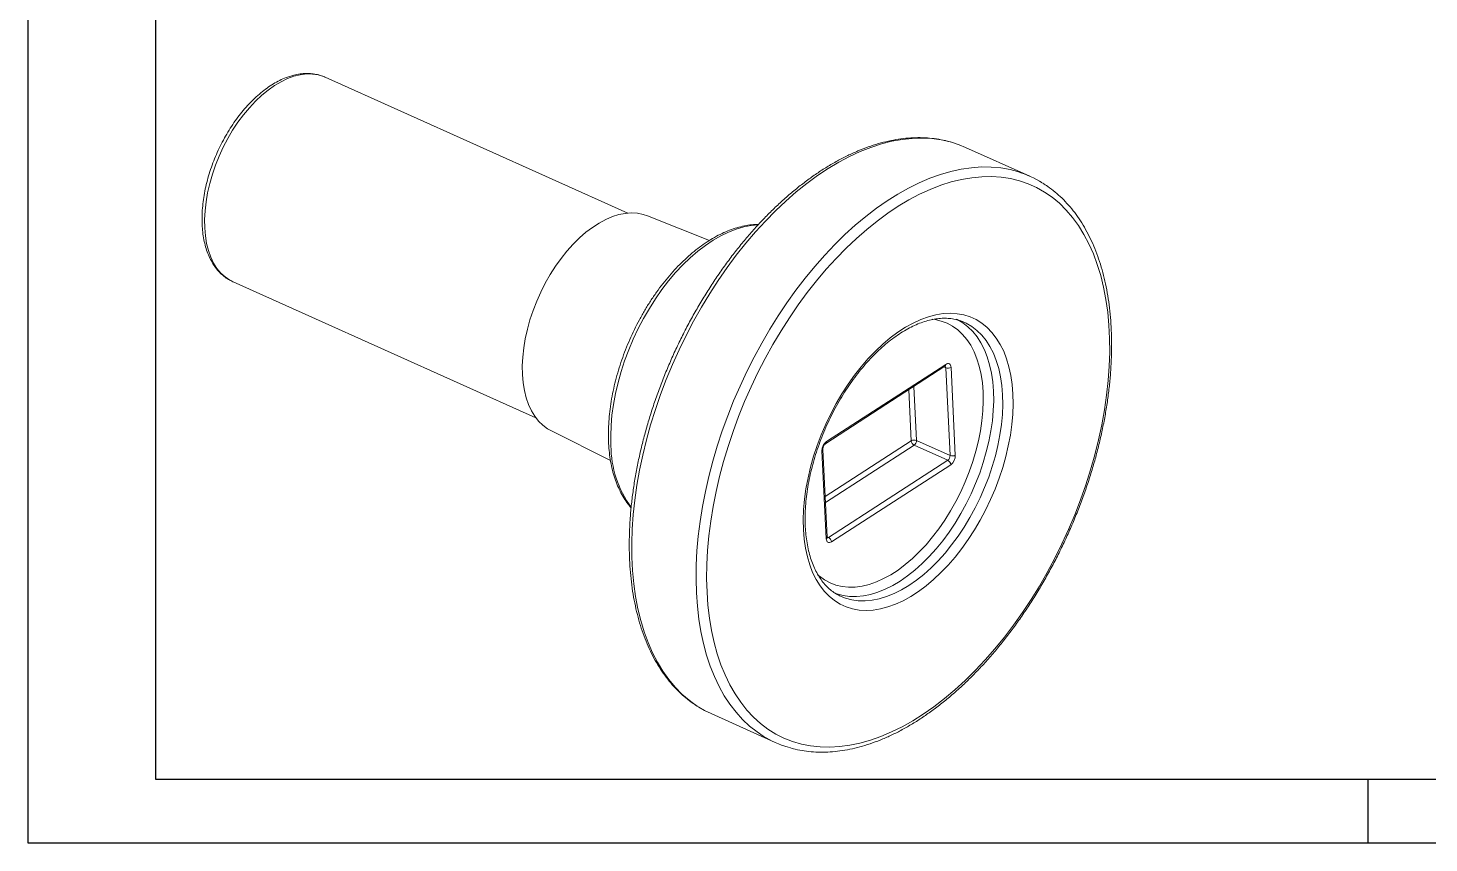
# Model space of a CAD drawing. Header units: millimetres. Extents: x 2458 to 3062, y 1125 to 1378.
# Drawn here: x 2458.4 to 2645.6, y 1125.3 to 1234.3 of the extents above; entities that cross this region are included whole.
import ezdxf

# ---------------------------------------------------------------- set-up
doc = ezdxf.new("R2010")
doc.units = ezdxf.units.MM
doc.linetypes.add('ACAD_ISO05W100', pattern=[33, 24, -3, 0, -3, 0, -3])
doc.layers.add('AM_BOR', color=2, linetype='ACAD_ISO05W100', lineweight=35)

# ---------------------------------------------------------------- blocks, each defined once
blk = doc.blocks.new('A3 ZTL')
for p, q in [((19.57, 280.82), (19.57, 9.78)), ((19.57, 9.78), (401.17, 9.78))]:
    blk.add_line(p, q)
at = {"layer": 'AM_BOR', "color": 135, "linetype": 'Continuous', "lineweight": 25}
for p, q in [((0, 0), (0, 290.61)), ((410.96, 0), (0, 0))]:
    blk.add_line(p, q, dxfattribs=at)
at = {"layer": 'AM_BOR', "color": 135, "lineweight": 25}
blk.add_line((205.48, 9.78), (205.48, 0), dxfattribs=at)

msp = doc.modelspace()

# ---------------------------------------------------------------- linework, layer by layer
at = {"color": 7, "linetype": 'Continuous', "lineweight": 15}
for p, q in [((2538.53, 1209.517), (2498.094, 1227.676)), ((2592.237, 1214.446), (2583.647, 1218.304)), ((2549.433, 1205.854), (2541.148, 1209.158)), ((2485.752, 1200.333), (2485.804, 1200.309)), ((2485.804, 1200.309), (2526.239, 1182.15)), ((2583.231, 1195.013), (2583.193, 1195.028)), ((2564.973, 1178.726), (2580.899, 1189.039)), ((2565.075, 1178.978), (2581.001, 1189.291)), ((2581.578, 1177.098), (2581, 1188.835)), ((2581.706, 1188.882), (2582.283, 1177.146)), ((2528.247, 1180.431), (2536.215, 1176.436)), ((2565.03, 1165.973), (2564.453, 1177.71)), ((2565.156, 1166.165), (2564.579, 1177.902)), ((2581.267, 1176.464), (2576.785, 1178.477)), ((2577.096, 1179.111), (2581.578, 1177.098)), ((2565.341, 1166.151), (2581.267, 1176.464)), ((2581.661, 1175.877), (2565.735, 1165.564)), ((2549.643, 1142.589), (2558.233, 1138.731))]:
    msp.add_line(p, q, dxfattribs=at)
at = {"color": 8, "linetype": 'Continuous', "lineweight": 15}
for p, q in [((2581, 1188.835), (2580.755, 1188.945)), ((2576.391, 1179.064), (2576.054, 1185.902)), ((2576.74, 1186.346), (2577.096, 1179.111)), ((2564.888, 1171.615), (2576.391, 1179.064)), ((2576.785, 1178.477), (2564.928, 1170.799)), ((2565.152, 1166.236), (2565.341, 1166.151))]:
    msp.add_line(p, q, dxfattribs=at)
at = {"color": 8, "linetype": 'Continuous', "lineweight": 15, "flags": 128}
for points in [[(2498.094, 1227.676), (2497.873, 1227.769), (2497.151, 1227.991), (2496.39, 1228.106), (2495.595, 1228.114), (2494.772, 1228.014), (2493.927, 1227.808), (2493.068, 1227.496), (2492.2, 1227.082), (2491.33, 1226.568), (2490.465, 1225.958), (2489.611, 1225.258), (2488.775, 1224.471), (2487.963, 1223.605), (2487.181, 1222.666), (2486.436, 1221.66), (2485.733, 1220.597), (2485.077, 1219.483), (2484.473, 1218.327), (2483.926, 1217.138), (2483.44, 1215.926), (2483.019, 1214.698), (2482.666, 1213.465), (2482.384, 1212.237), (2482.174, 1211.021), (2482.039, 1209.829), (2481.979, 1208.668), (2481.995, 1207.547), (2482.087, 1206.476), (2482.254, 1205.461), (2482.494, 1204.512), (2482.807, 1203.635), (2483.189, 1202.837), (2483.638, 1202.123), (2484.15, 1201.5), (2484.721, 1200.972), (2485.348, 1200.543), (2485.752, 1200.333)], [(2581.883, 1218.955), (2581.628, 1219.027), (2580.405, 1219.303), (2579.146, 1219.475), (2577.852, 1219.541), (2576.528, 1219.502), (2575.178, 1219.357), (2573.804, 1219.108), (2572.412, 1218.754), (2571.003, 1218.298), (2569.583, 1217.739), (2568.155, 1217.079), (2566.723, 1216.321), (2565.291, 1215.466), (2563.863, 1214.517), (2562.442, 1213.476), (2561.032, 1212.346), (2559.637, 1211.129), (2558.261, 1209.83), (2556.908, 1208.452), (2555.582, 1206.999), (2554.284, 1205.474), (2553.021, 1203.881), (2551.794, 1202.225), (2550.607, 1200.511), (2549.463, 1198.742), (2548.366, 1196.924), (2547.318, 1195.062), (2546.322, 1193.16), (2545.38, 1191.224), (2544.496, 1189.259), (2543.672, 1187.27), (2542.91, 1185.263), (2542.212, 1183.242), (2541.579, 1181.215), (2541.015, 1179.185), (2540.519, 1177.158), (2540.093, 1175.141), (2539.74, 1173.137), (2539.459, 1171.154), (2539.251, 1169.195), (2539.117, 1167.267), (2539.057, 1165.375), (2539.071, 1163.523), (2539.16, 1161.716), (2539.323, 1159.96), (2539.56, 1158.26), (2539.869, 1156.619), (2540.251, 1155.042), (2540.704, 1153.534), (2541.227, 1152.098), (2541.819, 1150.739), (2542.477, 1149.46), (2543.2, 1148.265), (2543.987, 1147.156), (2544.835, 1146.137), (2545.742, 1145.21), (2546.704, 1144.379), (2547.721, 1143.644), (2548.037, 1143.443)], [(2547.697, 1158.756), (2547.645, 1160.585), (2547.668, 1162.458), (2547.764, 1164.369), (2547.936, 1166.313), (2548.18, 1168.285), (2548.498, 1170.279), (2548.887, 1172.29), (2549.348, 1174.313), (2549.878, 1176.342), (2550.477, 1178.371), (2551.143, 1180.396), (2551.873, 1182.41), (2552.667, 1184.409), (2553.521, 1186.387), (2554.434, 1188.338), (2555.403, 1190.257), (2556.425, 1192.14), (2557.499, 1193.981), (2558.619, 1195.775), (2559.785, 1197.517), (2560.993, 1199.203), (2562.238, 1200.828), (2563.519, 1202.387), (2564.832, 1203.877), (2566.172, 1205.293), (2567.537, 1206.632), (2568.922, 1207.89), (2570.325, 1209.064), (2571.741, 1210.15), (2573.166, 1211.145), (2574.597, 1212.048), (2576.03, 1212.855), (2577.46, 1213.564), (2578.885, 1214.173), (2580.299, 1214.681), (2581.7, 1215.086), (2583.084, 1215.388), (2584.446, 1215.585), (2585.784, 1215.677), (2587.093, 1215.663), (2588.37, 1215.544), (2589.612, 1215.321), (2590.609, 1215.057)], [(2555.906, 1207.948), (2555.023, 1207.866), (2554.03, 1207.675), (2553.019, 1207.38), (2551.995, 1206.983), (2550.963, 1206.484), (2549.929, 1205.887), (2548.899, 1205.196), (2547.877, 1204.413), (2546.869, 1203.543), (2545.881, 1202.59), (2544.917, 1201.559), (2543.982, 1200.456), (2543.081, 1199.286), (2542.22, 1198.056), (2541.402, 1196.771), (2540.632, 1195.439), (2539.913, 1194.067), (2539.25, 1192.661), (2538.646, 1191.229), (2538.104, 1189.779), (2537.627, 1188.317), (2537.218, 1186.853), (2536.878, 1185.392), (2536.609, 1183.944), (2536.413, 1182.514), (2536.291, 1181.112), (2536.243, 1179.744), (2536.27, 1178.417)], [(2563.882, 1161.172), (2564.123, 1160.965), (2564.811, 1160.469), (2565.55, 1160.073), (2566.335, 1159.778), (2567.161, 1159.588), (2568.024, 1159.502), (2568.917, 1159.521), (2569.837, 1159.645), (2570.778, 1159.873), (2571.734, 1160.205), (2572.699, 1160.638), (2573.669, 1161.169), (2574.636, 1161.795), (2575.596, 1162.514), (2576.543, 1163.32), (2577.472, 1164.208), (2578.376, 1165.174), (2579.251, 1166.213), (2580.092, 1167.316), (2580.893, 1168.48), (2581.649, 1169.696), (2582.358, 1170.957), (2583.013, 1172.256), (2583.612, 1173.585), (2584.151, 1174.937), (2584.626, 1176.304), (2585.036, 1177.677), (2585.376, 1179.049), (2585.647, 1180.411), (2585.845, 1181.756), (2585.971, 1183.075), (2586.022, 1184.361), (2585.999, 1185.607), (2585.902, 1186.804), (2585.731, 1187.947), (2585.488, 1189.028), (2585.173, 1190.04), (2584.79, 1190.979), (2584.339, 1191.838), (2583.824, 1192.613), (2583.247, 1193.298), (2582.613, 1193.89), (2581.924, 1194.386), (2581.185, 1194.782), (2580.401, 1195.077), (2579.575, 1195.267), (2579.21, 1195.317)], [(2566.771, 1158.376), (2566.802, 1158.36), (2567.598, 1158.028), (2568.437, 1157.8), (2569.314, 1157.676), (2570.224, 1157.659), (2571.162, 1157.747), (2572.124, 1157.94), (2573.103, 1158.238), (2574.094, 1158.638), (2575.091, 1159.138), (2576.09, 1159.736), (2577.084, 1160.428), (2578.067, 1161.211), (2579.035, 1162.079), (2579.982, 1163.029), (2580.903, 1164.054), (2581.792, 1165.15), (2582.644, 1166.309), (2583.455, 1167.525), (2584.221, 1168.793), (2584.936, 1170.103), (2585.597, 1171.45), (2586.2, 1172.826), (2586.742, 1174.223), (2587.22, 1175.633), (2587.631, 1177.048), (2587.973, 1178.46), (2588.244, 1179.862), (2588.442, 1181.246), (2588.566, 1182.603), (2588.616, 1183.927), (2588.592, 1185.21), (2588.493, 1186.444), (2588.319, 1187.623), (2588.073, 1188.741), (2587.755, 1189.79), (2587.368, 1190.766), (2586.912, 1191.662), (2586.392, 1192.474), (2585.809, 1193.196), (2585.167, 1193.826), (2584.47, 1194.36), (2583.721, 1194.794), (2583.231, 1195.013)], [(2582.415, 1195.325), (2582.525, 1195.271), (2583.272, 1194.838), (2583.967, 1194.306), (2584.607, 1193.678), (2585.189, 1192.957), (2585.708, 1192.147), (2586.162, 1191.253), (2586.549, 1190.281), (2586.866, 1189.234), (2587.111, 1188.12), (2587.284, 1186.944), (2587.383, 1185.713)], [(2587.383, 1185.713), (2587.407, 1184.434), (2587.357, 1183.113), (2587.233, 1181.76), (2587.036, 1180.38), (2586.766, 1178.982), (2586.425, 1177.573), (2586.015, 1176.162), (2585.538, 1174.756), (2584.998, 1173.363), (2584.396, 1171.991), (2583.737, 1170.648), (2583.023, 1169.341), (2582.26, 1168.077), (2581.451, 1166.863), (2580.601, 1165.707), (2579.715, 1164.615), (2578.797, 1163.592), (2577.853, 1162.646), (2576.887, 1161.779), (2575.906, 1160.999), (2574.915, 1160.309), (2573.919, 1159.712), (2572.924, 1159.213), (2571.936, 1158.814), (2570.96, 1158.517), (2570.001, 1158.325), (2569.065, 1158.237), (2568.157, 1158.254), (2567.283, 1158.378), (2566.446, 1158.605), (2566.094, 1158.738)], [(2556.626, 1139.586), (2555.796, 1140.141), (2554.806, 1140.925), (2553.871, 1141.804), (2552.994, 1142.777), (2552.176, 1143.841), (2551.421, 1144.994), (2550.73, 1146.232), (2550.104, 1147.551), (2549.547, 1148.949), (2549.059, 1150.421), (2548.641, 1151.964), (2548.296, 1153.574), (2548.022, 1155.245), (2547.823, 1156.974), (2547.697, 1158.756)]]:
    msp.add_lwpolyline(points, dxfattribs=at)
at = {"color": 7, "linetype": 'Continuous', "lineweight": 15, "flags": 128}
for points in [[(2583.647, 1218.304), (2582.811, 1218.647), (2581.883, 1218.955)], [(2549.107, 1158.85), (2549.233, 1157.082), (2549.433, 1155.368), (2549.707, 1153.712), (2550.054, 1152.119), (2550.474, 1150.593), (2550.965, 1149.139), (2551.525, 1147.76), (2552.154, 1146.461), (2552.849, 1145.244), (2553.609, 1144.114), (2554.431, 1143.074), (2555.312, 1142.126), (2556.252, 1141.273), (2557.247, 1140.518), (2558.293, 1139.863), (2559.39, 1139.308), (2560.532, 1138.857), (2561.717, 1138.51), (2562.942, 1138.268), (2564.204, 1138.133), (2565.498, 1138.103), (2566.822, 1138.18), (2568.171, 1138.362), (2569.542, 1138.651), (2570.931, 1139.044), (2572.333, 1139.541), (2573.747, 1140.14), (2575.166, 1140.84), (2576.587, 1141.638), (2578.007, 1142.534), (2579.421, 1143.523), (2580.826, 1144.603), (2582.217, 1145.771), (2583.591, 1147.025), (2584.944, 1148.36), (2586.271, 1149.772), (2587.57, 1151.259), (2588.837, 1152.815), (2590.068, 1154.436), (2591.259, 1156.119), (2592.408, 1157.857), (2593.511, 1159.647), (2594.565, 1161.483), (2595.568, 1163.36), (2596.516, 1165.273), (2597.407, 1167.216), (2598.238, 1169.185), (2599.007, 1171.174), (2599.711, 1173.177), (2600.35, 1175.188), (2600.921, 1177.202), (2601.422, 1179.214), (2601.852, 1181.217), (2602.21, 1183.207), (2602.496, 1185.177), (2602.707, 1187.122), (2602.843, 1189.037), (2602.905, 1190.916), (2602.892, 1192.755), (2602.804, 1194.547), (2602.641, 1196.289), (2602.404, 1197.974), (2602.093, 1199.6), (2601.709, 1201.16), (2601.254, 1202.65), (2600.728, 1204.067), (2600.133, 1205.407), (2599.471, 1206.665), (2598.744, 1207.839), (2597.953, 1208.924), (2597.1, 1209.918), (2596.189, 1210.819), (2595.222, 1211.623), (2594.201, 1212.329), (2593.129, 1212.934), (2592.009, 1213.437), (2590.845, 1213.836), (2589.639, 1214.131), (2588.396, 1214.32), (2587.117, 1214.402), (2585.808, 1214.379), (2584.471, 1214.249), (2583.111, 1214.014), (2581.73, 1213.673), (2580.334, 1213.227), (2578.926, 1212.679), (2577.509, 1212.029), (2576.088, 1211.28), (2574.667, 1210.433), (2573.249, 1209.49), (2571.839, 1208.455), (2570.441, 1207.331), (2569.058, 1206.119), (2567.694, 1204.825), (2566.354, 1203.45), (2565.04, 1202), (2563.757, 1200.478), (2562.508, 1198.889), (2561.296, 1197.237), (2560.125, 1195.526), (2558.999, 1193.761), (2557.92, 1191.948), (2556.891, 1190.09), (2555.916, 1188.195), (2554.996, 1186.266), (2554.135, 1184.309), (2553.335, 1182.329), (2552.597, 1180.333), (2551.926, 1178.325), (2551.321, 1176.312), (2550.784, 1174.298), (2550.319, 1172.29), (2549.924, 1170.293), (2549.602, 1168.312), (2549.354, 1166.354), (2549.18, 1164.423), (2549.081, 1162.525), (2549.056, 1160.666), (2549.107, 1158.85)], [(2524.448, 1187.936), (2524.43, 1189.08), (2524.488, 1190.265), (2524.621, 1191.481), (2524.828, 1192.721), (2525.108, 1193.975), (2525.458, 1195.235), (2525.876, 1196.49), (2526.36, 1197.733), (2526.904, 1198.954), (2527.507, 1200.144), (2528.162, 1201.295), (2528.866, 1202.399), (2529.614, 1203.447), (2530.4, 1204.432), (2531.218, 1205.347), (2532.062, 1206.185), (2532.927, 1206.941), (2533.807, 1207.608), (2534.694, 1208.183), (2535.582, 1208.66), (2536.466, 1209.037), (2537.339, 1209.311), (2538.193, 1209.479), (2539.024, 1209.541), (2539.826, 1209.496), (2540.592, 1209.344), (2541.148, 1209.158)], [(2561.989, 1167.192), (2561.963, 1168.506), (2562.011, 1169.862), (2562.134, 1171.252), (2562.331, 1172.669), (2562.601, 1174.105), (2562.943, 1175.552), (2563.353, 1177.003), (2563.832, 1178.45), (2564.375, 1179.886), (2564.98, 1181.302), (2565.644, 1182.691), (2566.362, 1184.046), (2567.133, 1185.359), (2567.95, 1186.623), (2568.81, 1187.832), (2569.709, 1188.98), (2570.641, 1190.059), (2571.601, 1191.065), (2572.585, 1191.992), (2573.587, 1192.835), (2574.602, 1193.589), (2575.624, 1194.251), (2576.648, 1194.817), (2577.669, 1195.284), (2578.68, 1195.649), (2579.677, 1195.911), (2580.655, 1196.068), (2581.607, 1196.119), (2582.53, 1196.065), (2583.417, 1195.904), (2584.265, 1195.639), (2585.069, 1195.27), (2585.824, 1194.8), (2586.527, 1194.231), (2587.173, 1193.566), (2587.76, 1192.808), (2588.284, 1191.962), (2588.742, 1191.033), (2589.132, 1190.024), (2589.452, 1188.942), (2589.7, 1187.793), (2589.875, 1186.582), (2589.976, 1185.315), (2590.002, 1184.001), (2589.953, 1182.645), (2589.83, 1181.255), (2589.633, 1179.838), (2589.363, 1178.402), (2589.022, 1176.955), (2588.611, 1175.504), (2588.133, 1174.056), (2587.59, 1172.621), (2586.985, 1171.205), (2586.321, 1169.816), (2585.602, 1168.461), (2584.832, 1167.148), (2584.015, 1165.884), (2583.154, 1164.674), (2582.256, 1163.527), (2581.324, 1162.447), (2580.363, 1161.442), (2579.379, 1160.515), (2578.377, 1159.672), (2577.363, 1158.917), (2576.34, 1158.256), (2575.316, 1157.69), (2574.296, 1157.223), (2573.284, 1156.857), (2572.287, 1156.596), (2571.31, 1156.439), (2570.357, 1156.388), (2569.435, 1156.442), (2568.547, 1156.603), (2567.699, 1156.868), (2566.896, 1157.237), (2566.141, 1157.707), (2565.438, 1158.276), (2564.792, 1158.941), (2564.205, 1159.699), (2563.681, 1160.545), (2563.223, 1161.474), (2562.833, 1162.483), (2562.513, 1163.564), (2562.264, 1164.714), (2562.089, 1165.925), (2561.989, 1167.192)], [(2581.706, 1188.882), (2581.685, 1189.038), (2581.639, 1189.17), (2581.571, 1189.276), (2581.482, 1189.349), (2581.377, 1189.388), (2581.258, 1189.391), (2581.131, 1189.359), (2581.001, 1189.291)], [(2528.247, 1180.431), (2527.803, 1180.681), (2527.176, 1181.143), (2526.604, 1181.703), (2526.092, 1182.356), (2525.643, 1183.098), (2525.261, 1183.924), (2524.949, 1184.827), (2524.708, 1185.802), (2524.541, 1186.84), (2524.448, 1187.936)], [(2565.03, 1165.973), (2565.051, 1165.818), (2565.096, 1165.685), (2565.165, 1165.58), (2565.254, 1165.506), (2565.359, 1165.467), (2565.478, 1165.464), (2565.605, 1165.497), (2565.735, 1165.564)], [(2548.037, 1143.443), (2548.789, 1143.009), (2549.643, 1142.589)]]:
    msp.add_lwpolyline(points, dxfattribs=at)
at = {"color": 7, "linetype": 'Continuous', "lineweight": 15}
for centre, radius, start, end in [((2586.613, 1201.923), 13.728, 57.96111, 73.07587), ((2581.305, 1189.585), 0.809, 247.92619, 299.71984), ((2576.792, 1178.361), 0.809, 67.92619, 119.71984), ((2565.992, 1177.741), 1.539, 126.54782, 181.1702), ((2577.118, 1179.127), 0.73, 184.91766, 242.84533), ((2576.327, 1179.095), 0.77, 306.54782, 1.1702), ((2580.808, 1177.083), 0.77, 306.54782, 1.1702), ((2580.934, 1175.815), 0.73, 4.91766, 62.84533), ((2581.882, 1177.848), 0.809, 247.92619, 299.71984), ((2580.744, 1177.114), 1.539, 306.54782, 1.1702), ((2565.008, 1165.502), 0.73, 4.91766, 62.84533), ((2563.858, 1151.255), 13.729, 238.21011, 253.40148)]:
    msp.add_arc(centre, radius, start, end, dxfattribs=at)
at = {"color": 8, "linetype": 'Continuous', "lineweight": 15}
for centre, radius, start, end in [((2580.736, 1189.251), 0.268, 307.5938, 8.44235), ((2580.711, 1188.844), 0.289, 358.20993, 45.55317), ((2550.285, 1178.455), 14.015, 180.15467, 216.16308), ((2564.349, 1177.915), 0.23, 296.72989, 356.43748), ((2564.81, 1178.938), 0.268, 307.63878, 8.43869), ((2564.927, 1166.178), 0.229, 296.68655, 356.88172), ((2565.184, 1166.366), 0.266, 264.81593, 306.07311)]:
    msp.add_arc(centre, radius, start, end, dxfattribs=at)
at = {"color": 7, "linetype": 'Continuous', "lineweight": 15}
for points, knots in [([(2498.063, 1227.683), (2498.03, 1227.7), (2497.773, 1227.831), (2497.253, 1227.987), (2496.51, 1228.144), (2495.736, 1228.197), (2494.939, 1228.157), (2494.121, 1228.021), (2493.287, 1227.79), (2492.444, 1227.463), (2491.596, 1227.044), (2490.751, 1226.534), (2489.916, 1225.939), (2489.095, 1225.263), (2488.295, 1224.511), (2487.521, 1223.69), (2486.777, 1222.804), (2486.069, 1221.861), (2485.4, 1220.866), (2484.775, 1219.826), (2484.197, 1218.748), (2483.669, 1217.639), (2483.197, 1216.506), (2482.781, 1215.356), (2482.426, 1214.198), (2482.134, 1213.037), (2481.906, 1211.883), (2481.746, 1210.741), (2481.653, 1209.619), (2481.63, 1208.524), (2481.677, 1207.463), (2481.796, 1206.443), (2481.986, 1205.471), (2482.248, 1204.555), (2482.58, 1203.701), (2482.981, 1202.917), (2483.448, 1202.211), (2483.975, 1201.588), (2484.558, 1201.056), (2485.148, 1200.633), (2485.563, 1200.433), (2485.748, 1200.343)], [0, 0, 0, 0, 0.0037532, 0.0288041, 0.0538487, 0.0790178, 0.1044276, 0.1301439, 0.1561748, 0.1824801, 0.2089909, 0.2356326, 0.2623412, 0.2890667, 0.3157764, 0.342458, 0.3691073, 0.3957254, 0.4223162, 0.4488856, 0.47544, 0.5019865, 0.5285324, 0.5550837, 0.581647, 0.6082297, 0.6348392, 0.6614829, 0.6881669, 0.7148961, 0.7416721, 0.768491, 0.7953401, 0.8221827, 0.8489648, 0.8756141, 0.9020445, 0.928176, 0.9539619, 0.9794129, 1, 1, 1, 1]), ([(2581.793, 1218.977), (2581.522, 1219.056), (2580.863, 1219.248), (2579.778, 1219.443), (2578.546, 1219.578), (2577.285, 1219.615), (2575.997, 1219.557), (2574.687, 1219.404), (2573.356, 1219.155), (2572.008, 1218.811), (2570.647, 1218.373), (2569.277, 1217.841), (2567.9, 1217.218), (2566.521, 1216.504), (2565.143, 1215.702), (2563.769, 1214.815), (2562.404, 1213.843), (2561.049, 1212.79), (2559.709, 1211.659), (2558.386, 1210.452), (2557.084, 1209.173), (2555.806, 1207.825), (2554.554, 1206.41), (2553.333, 1204.933), (2552.143, 1203.398), (2550.989, 1201.807), (2549.872, 1200.165), (2548.797, 1198.475), (2547.764, 1196.742), (2546.776, 1194.97), (2545.837, 1193.163), (2544.947, 1191.326), (2544.11, 1189.463), (2543.327, 1187.578), (2542.6, 1185.675), (2541.931, 1183.761), (2541.321, 1181.838), (2540.772, 1179.911), (2540.285, 1177.986), (2539.862, 1176.067), (2539.504, 1174.157), (2539.21, 1172.263), (2538.984, 1170.388), (2538.824, 1168.536), (2538.732, 1166.713), (2538.708, 1164.922), (2538.751, 1163.168), (2538.863, 1161.455), (2539.044, 1159.787), (2539.292, 1158.168), (2539.608, 1156.602), (2539.991, 1155.093), (2540.44, 1153.646), (2540.955, 1152.263), (2541.534, 1150.949), (2542.176, 1149.706), (2542.879, 1148.54), (2543.642, 1147.452), (2544.461, 1146.446), (2545.335, 1145.524), (2546.262, 1144.691), (2547.136, 1144.009), (2547.722, 1143.644), (2547.964, 1143.493)], [0, 0, 0, 0, 0.01139172, 0.02761908, 0.04387864, 0.06018138, 0.07653393, 0.09293846, 0.10939323, 0.12589348, 0.14243261, 0.15900315, 0.17559769, 0.19220941, 0.20883246, 0.22546201, 0.24209432, 0.25872586, 0.27535479, 0.29197994, 0.3086006, 0.32521643, 0.34182736, 0.35843354, 0.37503523, 0.3916328, 0.40822671, 0.42481746, 0.44140557, 0.45799158, 0.47457606, 0.49115959, 0.50774272, 0.52432605, 0.54090996, 0.55749503, 0.57408186, 0.590671, 0.60726306, 0.62385859, 0.64045815, 0.65706227, 0.67367141, 0.69028601, 0.70690636, 0.72353264, 0.74016483, 0.75680261, 0.77344533, 0.79009182, 0.80674026, 0.82338709, 0.84002848, 0.85665948, 0.87327402, 0.88986496, 0.90642446, 0.92294454, 0.93941798, 0.95583941, 0.97220654, 0.98852115, 1, 1, 1, 1]), ([(2560.022, 1138.076), (2560.315, 1137.991), (2560.995, 1137.793), (2562.103, 1137.592), (2563.334, 1137.457), (2564.596, 1137.421), (2565.883, 1137.478), (2567.194, 1137.632), (2568.525, 1137.881), (2569.872, 1138.225), (2571.233, 1138.663), (2572.604, 1139.194), (2573.98, 1139.818), (2575.359, 1140.531), (2576.738, 1141.333), (2578.111, 1142.221), (2579.477, 1143.193), (2580.832, 1144.246), (2582.172, 1145.377), (2583.494, 1146.583), (2584.796, 1147.863), (2586.074, 1149.211), (2587.326, 1150.625), (2588.548, 1152.102), (2589.737, 1153.638), (2590.892, 1155.229), (2592.008, 1156.871), (2593.084, 1158.561), (2594.117, 1160.293), (2595.104, 1162.065), (2596.044, 1163.872), (2596.933, 1165.709), (2597.77, 1167.573), (2598.553, 1169.458), (2599.281, 1171.36), (2599.95, 1173.275), (2600.56, 1175.198), (2601.109, 1177.124), (2601.595, 1179.049), (2602.018, 1180.969), (2602.377, 1182.878), (2602.67, 1184.773), (2602.897, 1186.648), (2603.056, 1188.499), (2603.149, 1190.323), (2603.173, 1192.114), (2603.129, 1193.868), (2603.017, 1195.581), (2602.837, 1197.249), (2602.589, 1198.868), (2602.273, 1200.434), (2601.89, 1201.942), (2601.44, 1203.39), (2600.925, 1204.773), (2600.346, 1206.087), (2599.704, 1207.329), (2599.001, 1208.496), (2598.239, 1209.584), (2597.419, 1210.59), (2596.546, 1211.512), (2595.619, 1212.344), (2594.762, 1213.014), (2594.195, 1213.368), (2593.971, 1213.507)], [0, 0, 0, 0, 0.0122939, 0.0285209, 0.04478, 0.0610823, 0.0774344, 0.0938385, 0.1102928, 0.1267926, 0.1433312, 0.1599013, 0.1764954, 0.1931067, 0.2097293, 0.2263584, 0.2429902, 0.2596213, 0.2762498, 0.2928745, 0.3094947, 0.3261101, 0.3427205, 0.3593263, 0.3759275, 0.3925246, 0.4091181, 0.4257084, 0.442296, 0.4588816, 0.4754656, 0.4920487, 0.5086314, 0.5252142, 0.5417977, 0.5583823, 0.5749687, 0.5915574, 0.608149, 0.6247441, 0.6413432, 0.6579468, 0.6745555, 0.6911697, 0.7077895, 0.7244154, 0.7410471, 0.7576844, 0.7743267, 0.7909727, 0.8076207, 0.8242671, 0.840908, 0.8575386, 0.8741527, 0.8907431, 0.9073022, 0.9238218, 0.9402948, 0.9567158, 0.9730825, 0.9893966, 1, 1, 1, 1]), ([(2555.982, 1207.995), (2555.913, 1207.997), (2555.533, 1208.008), (2554.822, 1207.934), (2553.853, 1207.769), (2552.865, 1207.5), (2551.867, 1207.138), (2550.862, 1206.683), (2549.856, 1206.137), (2548.855, 1205.503), (2547.863, 1204.785), (2546.885, 1203.986), (2545.926, 1203.111), (2544.989, 1202.165), (2544.08, 1201.151), (2543.202, 1200.075), (2542.358, 1198.942), (2541.552, 1197.758), (2540.789, 1196.527), (2540.071, 1195.255), (2539.401, 1193.948), (2538.783, 1192.613), (2538.219, 1191.255), (2537.713, 1189.88), (2537.265, 1188.495), (2536.878, 1187.106), (2536.555, 1185.719), (2536.297, 1184.341), (2536.105, 1182.977), (2535.981, 1181.633), (2535.925, 1180.317), (2535.938, 1179.033), (2536.02, 1177.787), (2536.173, 1176.586), (2536.395, 1175.434), (2536.687, 1174.339), (2537.047, 1173.305), (2537.474, 1172.337), (2537.968, 1171.446), (2538.465, 1170.7), (2538.823, 1170.288), (2538.971, 1170.118)], [0, 0, 0, 0, 0.0057684, 0.031419, 0.0572695, 0.0833104, 0.109513, 0.1358391, 0.1622493, 0.1887094, 0.2151925, 0.2416766, 0.2681495, 0.2946053, 0.3210418, 0.3474588, 0.3738577, 0.4002407, 0.4266105, 0.4529704, 0.4793237, 0.5056737, 0.5320239, 0.5583771, 0.5847364, 0.6111053, 0.6374874, 0.6638861, 0.6903047, 0.7167461, 0.7432126, 0.7697052, 0.7962234, 0.8227639, 0.8493191, 0.8758713, 0.9023962, 0.9288616, 0.9552275, 0.9814498, 1, 1, 1, 1]), ([(2562.24, 1167.576), (2562.232, 1167.782), (2562.208, 1168.379), (2562.217, 1169.403), (2562.289, 1170.653), (2562.427, 1171.935), (2562.629, 1173.242), (2562.895, 1174.566), (2563.223, 1175.9), (2563.612, 1177.239), (2564.061, 1178.574), (2564.566, 1179.9), (2565.126, 1181.208), (2565.738, 1182.494), (2566.397, 1183.749), (2567.102, 1184.968), (2567.849, 1186.144), (2568.632, 1187.271), (2569.449, 1188.343), (2570.294, 1189.356), (2571.164, 1190.304), (2572.052, 1191.183), (2572.956, 1191.987), (2573.868, 1192.715), (2574.785, 1193.361), (2575.701, 1193.924), (2576.612, 1194.402), (2577.511, 1194.792), (2578.396, 1195.094), (2579.261, 1195.308), (2580.104, 1195.433), (2580.921, 1195.469), (2581.712, 1195.419), (2582.469, 1195.268), (2582.965, 1195.135), (2583.196, 1195.026), (2583.197, 1195.026)], [0, 0, 0, 0, 0.01602349, 0.04659606, 0.07719661, 0.1078236, 0.13847697, 0.16915494, 0.19985469, 0.23057272, 0.2613052, 0.29204808, 0.32279721, 0.35354836, 0.38429652, 0.41503678, 0.44576487, 0.47647652, 0.50716756, 0.53783399, 0.5684722, 0.59907924, 0.6296533, 0.66019441, 0.6907055, 0.72119381, 0.75167292, 0.78215699, 0.81267602, 0.84327406, 0.87401138, 0.90496374, 0.93621496, 0.96783689, 0.99985297, 1, 1, 1, 1]), ([(2580.899, 1189.039), (2580.914, 1189.047), (2580.943, 1189.063), (2580.942, 1189.062), (2580.941, 1189.061)], [0, 0, 0, 0, 0.5046511, 1, 1, 1, 1]), ([(2564.579, 1177.902), (2564.578, 1177.928), (2564.577, 1177.994), (2564.601, 1178.139), (2564.662, 1178.322), (2564.759, 1178.503), (2564.868, 1178.642), (2564.941, 1178.704), (2564.968, 1178.722), (2564.973, 1178.726)], [0, 0, 0, 0, 0.1038277, 0.2655759, 0.4429327, 0.6301205, 0.8164662, 0.9683885, 1, 1, 1, 1]), ([(2566.776, 1158.387), (2566.647, 1158.45), (2566.287, 1158.625), (2565.742, 1159.014), (2565.14, 1159.542), (2564.592, 1160.159), (2564.095, 1160.855), (2563.653, 1161.628), (2563.267, 1162.473), (2562.938, 1163.388), (2562.668, 1164.368), (2562.459, 1165.41), (2562.311, 1166.478), (2562.264, 1167.22), (2562.24, 1167.576)], [0, 0, 0, 0, 0.0502961, 0.1407262, 0.2305161, 0.3192921, 0.4069988, 0.4937891, 0.5798918, 0.6655297, 0.750885, 0.8360932, 0.9212482, 1, 1, 1, 1]), ([(2565.17, 1166.075), (2565.171, 1166.073), (2565.175, 1166.067), (2565.16, 1166.107), (2565.157, 1166.152), (2565.156, 1166.165)], [0, 0, 0, 0, 0.2604857, 0.7847064, 1, 1, 1, 1])]:
    msp.add_open_spline(points, degree=3, knots=knots, dxfattribs=at)

# ---------------------------------------------------------------- block references
at = {"linetype": 'ByBlock', "lineweight": 0, "xscale": 0.8712000000000002, "yscale": 0.8712000000000002, "zscale": 0.8712000000000002}
msp.add_blockref('A3 ZTL', (2458.394, 1125.297), dxfattribs=at)

doc.saveas('drawing.dxf')
